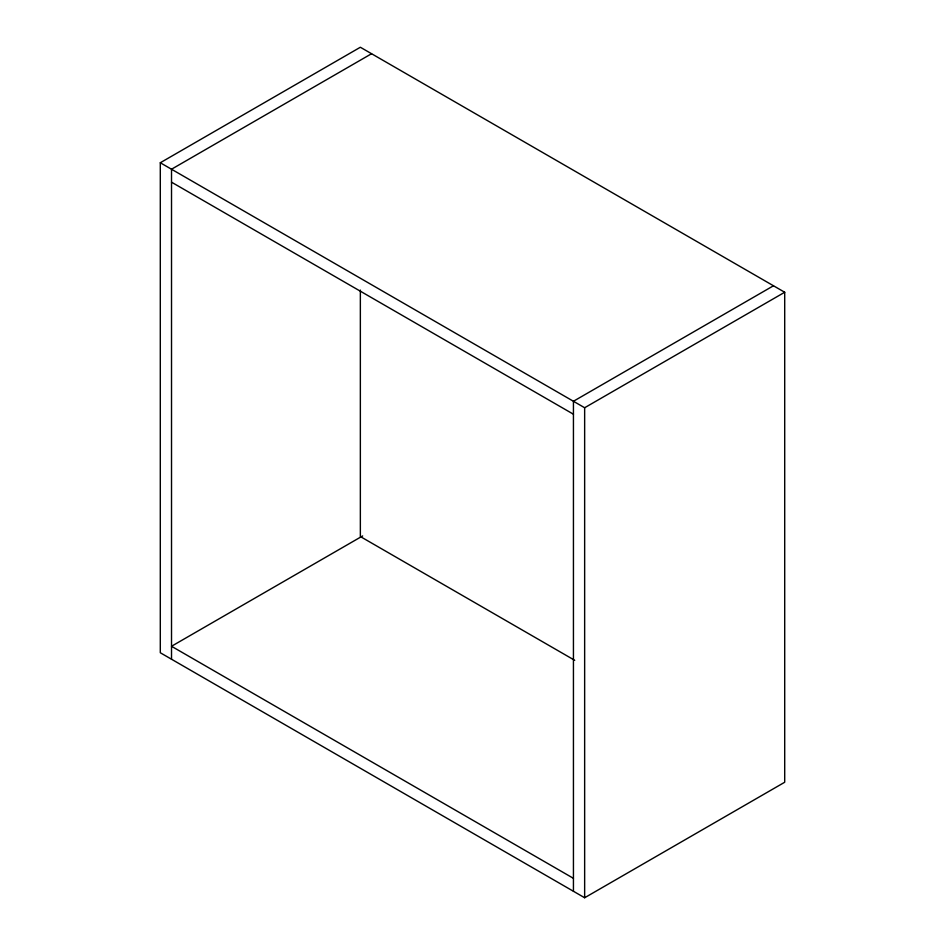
<?xml version="1.0" encoding="UTF-8"?>
<svg xmlns="http://www.w3.org/2000/svg" width="945" height="945" viewBox="0 0 945 945"><rect width="100%" height="100%" fill="white"/><g stroke="black" fill="none" stroke-linecap="round" stroke-linejoin="round"><path stroke-width="1.42" d="M160.296 162.753L360.352 47.25L784.704 292.253L784.704 782.247L584.648 897.75L160.296 652.747L160.296 162.753L584.648 407.744L784.704 292.253M371.562 53.723L171.517 169.226L171.517 659.232M773.482 285.768L573.438 401.271L573.438 891.277M362.644 535.933L171.517 646.274L573.438 878.33M171.517 182.172L573.438 414.217M574.714 660.307L360.352 536.547L360.352 290.091M584.648 407.744L584.648 897.75"/></g></svg>
